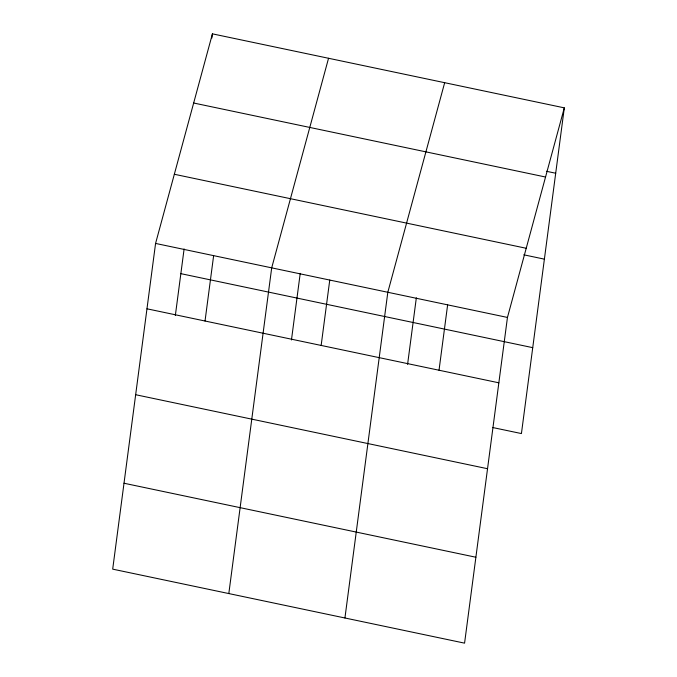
<?xml version="1.0" encoding="UTF-8"?>
<svg xmlns="http://www.w3.org/2000/svg" width="677" height="677" viewBox="0 0 677 677"><rect width="100%" height="100%" fill="white"/><g stroke="black" fill="none" stroke-linecap="round" stroke-linejoin="round"><path stroke-width="1.02" d="M155.575 243.432L112.695 569.145L464.574 643.15L507.454 317.437L564.305 107.855L212.426 33.85L155.575 243.432L507.454 317.437M175.335 315.558L184.11 248.95M211.876 38.005L212.426 33.85M205.029 321.016L213.636 255.644M228.818 593.568L271.697 267.847L328.548 58.273M291.457 339.981L300.224 273.373M321.152 345.439L329.758 280.058M344.931 617.991L387.819 292.269L444.671 82.696M407.579 364.404L416.347 297.795M439.026 370.234L447.632 304.853M564.305 107.855L521.425 433.568L492.543 427.5M546.415 171.281L555.699 173.236M193.664 103.014L545.544 177.019M174.336 174.268L526.215 248.273M523.761 254.806L544.384 259.147M180.852 273.652L532.731 347.656M146.968 308.805L498.847 382.81M135.654 394.716L487.542 468.721M124.001 483.234L475.88 557.239"/></g></svg>
